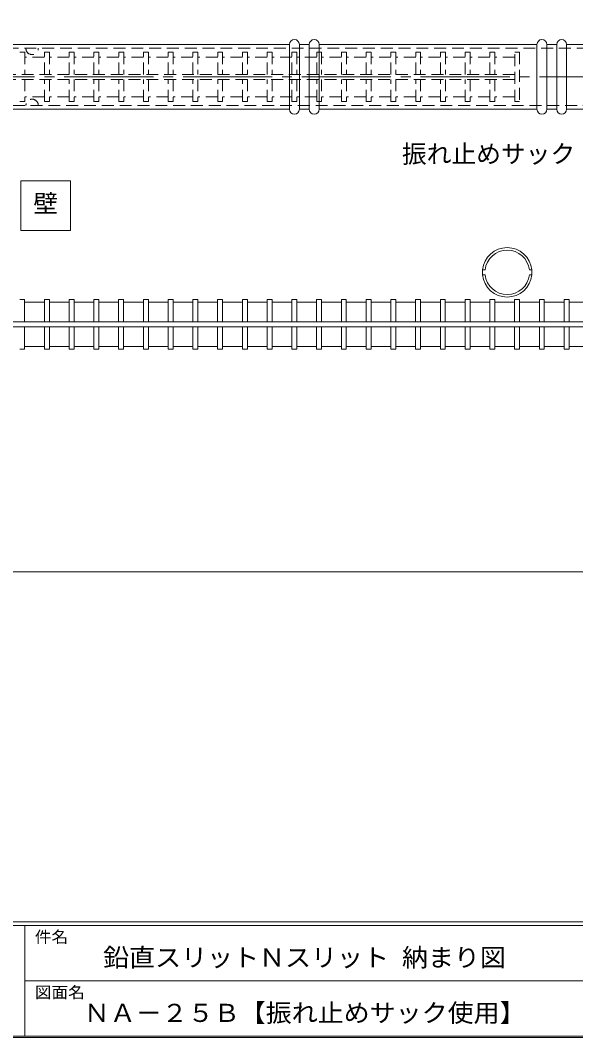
# Model space of a CAD drawing. Units: millimetres at full size, sheet at 1:2; details may follow other scales. Extents: x -891 to 891, y -194 to 194.
# Drawn here: x -541.8 to -429.6, y -193.9 to 11.7 of the extents above; entities that cross this region are included whole.
import ezdxf
from ezdxf.enums import TextEntityAlignment as Align

# ---------------------------------------------------------------- set-up
doc = ezdxf.new("R2010")
doc.units = ezdxf.units.MM
doc.header["$LTSCALE"] = 2
doc.linetypes.add('CHAIN2', pattern=[12, 9, -1, 1, -1])
doc.linetypes.add('DASHED1', pattern=[1.8, 1.2, -0.6])
doc.layers.add('0-0_', color=7, linetype='Continuous', lineweight=9)
doc.layers.add('1-0_', color=5, linetype='Continuous', lineweight=9)
doc.styles.add('ＭＳ ゴシック', font='')
doc.styles.get('ＭＳ ゴシック').set_extended_font_data('MS Gothic')

msp = doc.modelspace()

# ---------------------------------------------------------------- linework, layer by layer
at = {"layer": '0-0_'}
for p, q in [((-330.84, -170.52), (-890.84, -170.52)), ((-330.84, -171.22), (-890.84, -171.22)), ((-540.84, -171.22), (-540.84, -193.62)), ((-372.84, -182.42), (-540.84, -182.42)), ((-891.12, -193.9), (-330.56, -193.9))]:
    msp.add_line(p, q, dxfattribs=at)
msp.add_lwpolyline([(-330.84, 194.18), (-330.84, -193.62), (-890.84, -193.62)], dxfattribs=at)
at = {"layer": '1-0_', "color": 2}
for p, q in [((-487.39, 6.83), (-690.89, 6.83)), ((-487.39, -6.27), (-487.39, 6.83)), ((-485.39, -6.27), (-485.39, 6.83)), ((-483.39, 6.83), (-485.39, 6.83)), ((-483.39, -6.27), (-483.39, 6.83)), ((-437.39, 6.83), (-481.39, 6.83)), ((-481.39, -6.27), (-481.39, 6.83)), ((-437.39, -6.27), (-437.39, 6.83)), ((-435.39, -6.27), (-435.39, 6.83)), ((-433.39, 6.83), (-435.39, 6.83)), ((-433.39, -6.27), (-433.39, 6.83)), ((-390.94, 6.83), (-431.39, 6.83)), ((-431.39, -6.27), (-431.39, 6.83)), ((-690.89, -6.27), (-487.39, -6.27)), ((-485.39, -6.27), (-483.39, -6.27)), ((-481.39, -6.27), (-437.39, -6.27)), ((-435.39, -6.27), (-433.39, -6.27)), ((-431.39, -6.27), (-390.94, -6.27))]:
    msp.add_line(p, q, dxfattribs=at)
at = {"layer": '1-0_', "color": 2, "linetype": 'DASHED1'}
for p, q in [((-390.94, 6.08), (-690.89, 6.08)), ((-690.89, -5.52), (-390.94, -5.52))]:
    msp.add_line(p, q, dxfattribs=at)
at = {"layer": '1-0_', "color": 4, "linetype": 'DASHED1'}
for p, q in [((-536.89, 4.28), (-540.89, 4.28)), ((-531.89, 4.28), (-535.89, 4.28)), ((-526.89, 4.28), (-530.89, 4.28)), ((-521.89, 4.28), (-525.89, 4.28)), ((-516.89, 4.28), (-520.89, 4.28)), ((-511.89, 4.28), (-515.89, 4.28)), ((-506.89, 4.28), (-510.89, 4.28)), ((-501.89, 4.28), (-505.89, 4.28)), ((-496.89, 4.28), (-500.89, 4.28)), ((-491.89, 4.28), (-495.89, 4.28)), ((-486.89, 4.28), (-490.89, 4.28)), ((-481.89, 4.28), (-485.89, 4.28)), ((-476.89, 4.28), (-480.89, 4.28)), ((-471.89, 4.28), (-475.89, 4.28)), ((-466.89, 4.28), (-470.89, 4.28)), ((-461.89, 4.28), (-465.89, 4.28)), ((-456.89, 4.28), (-460.89, 4.28)), ((-451.89, 4.28), (-455.89, 4.28)), ((-446.89, 4.28), (-450.89, 4.28)), ((-441.89, 4.28), (-445.89, 4.28)), ((-441.89, 0.78), (-690.89, 0.78)), ((-441.89, -0.22), (-690.89, -0.22)), ((-536.89, -3.72), (-540.89, -3.72)), ((-531.89, -3.72), (-535.89, -3.72)), ((-526.89, -3.72), (-530.89, -3.72)), ((-521.89, -3.72), (-525.89, -3.72)), ((-516.89, -3.72), (-520.89, -3.72)), ((-511.89, -3.72), (-515.89, -3.72)), ((-506.89, -3.72), (-510.89, -3.72)), ((-501.89, -3.72), (-505.89, -3.72)), ((-496.89, -3.72), (-500.89, -3.72)), ((-491.89, -3.72), (-495.89, -3.72)), ((-486.89, -3.72), (-490.89, -3.72)), ((-481.89, -3.72), (-485.89, -3.72)), ((-476.89, -3.72), (-480.89, -3.72)), ((-471.89, -3.72), (-475.89, -3.72)), ((-466.89, -3.72), (-470.89, -3.72)), ((-461.89, -3.72), (-465.89, -3.72)), ((-456.89, -3.72), (-460.89, -3.72)), ((-451.89, -3.72), (-455.89, -3.72)), ((-446.89, -3.72), (-450.89, -3.72)), ((-441.89, -3.72), (-445.89, -3.72))]:
    msp.add_line(p, q, dxfattribs=at)
at = {"layer": '1-0_', "linetype": 'DASHED1'}
for p, q in [((-536.89, 0.78), (-536.89, 5.28)), ((-531.89, 0.78), (-531.89, 5.28)), ((-526.89, 0.78), (-526.89, 5.28)), ((-521.89, 0.78), (-521.89, 5.28)), ((-516.89, 0.78), (-516.89, 5.28)), ((-511.89, 0.78), (-511.89, 5.28)), ((-506.89, 0.78), (-506.89, 5.28)), ((-501.89, 0.78), (-501.89, 5.28)), ((-496.89, 0.78), (-496.89, 5.28)), ((-491.89, 0.78), (-491.89, 5.28)), ((-486.89, 0.78), (-486.89, 5.28)), ((-481.89, 0.78), (-481.89, 5.28)), ((-476.89, 0.78), (-476.89, 5.28)), ((-471.89, 5.28), (-470.89, 5.28)), ((-471.89, 0.78), (-471.89, 5.28)), ((-470.89, 5.28), (-470.89, 0.78)), ((-466.89, 5.28), (-465.89, 5.28)), ((-466.89, 0.78), (-466.89, 5.28)), ((-465.89, 5.28), (-465.89, 0.78)), ((-461.89, 0.78), (-461.89, 5.28)), ((-456.89, 0.78), (-456.89, 5.28)), ((-451.89, 0.78), (-451.89, 5.28)), ((-446.89, 0.78), (-446.89, 5.28)), ((-441.89, -4.72), (-441.89, 5.28)), ((-540.89, -0.22), (-540.89, -4.72)), ((-536.89, -4.72), (-536.89, -0.22)), ((-535.89, -0.22), (-535.89, -4.72)), ((-531.89, -4.72), (-531.89, -0.22)), ((-530.89, -0.22), (-530.89, -4.72)), ((-526.89, -4.72), (-526.89, -0.22)), ((-525.89, -0.22), (-525.89, -4.72)), ((-521.89, -4.72), (-521.89, -0.22)), ((-520.89, -0.22), (-520.89, -4.72)), ((-516.89, -4.72), (-516.89, -0.22)), ((-515.89, -0.22), (-515.89, -4.72)), ((-511.89, -4.72), (-511.89, -0.22)), ((-510.89, -0.22), (-510.89, -4.72)), ((-506.89, -4.72), (-506.89, -0.22)), ((-505.89, -0.22), (-505.89, -4.72)), ((-501.89, -4.72), (-501.89, -0.22)), ((-500.89, -0.22), (-500.89, -4.72)), ((-496.89, -4.72), (-496.89, -0.22)), ((-495.89, -0.22), (-495.89, -4.72)), ((-491.89, -4.72), (-491.89, -0.22)), ((-490.89, -0.22), (-490.89, -4.72)), ((-486.89, -4.72), (-486.89, -0.22)), ((-485.89, -0.22), (-485.89, -4.72)), ((-481.89, -4.72), (-481.89, -0.22)), ((-480.89, -0.22), (-480.89, -4.72)), ((-476.89, -4.72), (-476.89, -0.22)), ((-475.89, -0.22), (-475.89, -4.72)), ((-471.89, -4.72), (-471.89, -0.22)), ((-470.89, -0.22), (-470.89, -4.72)), ((-466.89, -4.72), (-466.89, -0.22)), ((-465.89, -0.22), (-465.89, -4.72)), ((-461.89, -4.72), (-461.89, -0.22)), ((-460.89, -0.22), (-460.89, -4.72)), ((-456.89, -4.72), (-456.89, -0.22)), ((-455.89, -0.22), (-455.89, -4.72)), ((-451.89, -4.72), (-451.89, -0.22)), ((-450.89, -0.22), (-450.89, -4.72)), ((-446.89, -4.72), (-446.89, -0.22)), ((-445.89, -0.22), (-445.89, -4.72)), ((-540.89, -4.72), (-541.89, -4.72)), ((-535.89, -4.72), (-536.89, -4.72)), ((-530.89, -4.72), (-531.89, -4.72)), ((-525.89, -4.72), (-526.89, -4.72)), ((-520.89, -4.72), (-521.89, -4.72)), ((-515.89, -4.72), (-516.89, -4.72)), ((-510.89, -4.72), (-511.89, -4.72)), ((-505.89, -4.72), (-506.89, -4.72)), ((-500.89, -4.72), (-501.89, -4.72)), ((-495.89, -4.72), (-496.89, -4.72)), ((-490.89, -4.72), (-491.89, -4.72)), ((-485.89, -4.72), (-486.89, -4.72)), ((-480.89, -4.72), (-481.89, -4.72)), ((-475.89, -4.72), (-476.89, -4.72)), ((-470.89, -4.72), (-471.89, -4.72)), ((-465.89, -4.72), (-466.89, -4.72)), ((-460.89, -4.72), (-461.89, -4.72)), ((-455.89, -4.72), (-456.89, -4.72)), ((-450.89, -4.72), (-451.89, -4.72)), ((-445.89, -4.72), (-446.89, -4.72)), ((-440.89, -4.72), (-441.89, -4.72))]:
    msp.add_line(p, q, dxfattribs=at)
at = {"layer": '1-0_', "color": 6, "linetype": 'CHAIN2'}
msp.add_line((-820.89, 0.28), (-379.39, 0.28), dxfattribs=at)
at = {"layer": '1-0_', "color": 3}
for p, q in [((-448.367, -38.72), (-447.862, -38.72)), ((-438.413, -38.72), (-438.918, -38.72)), ((-448.367, -39.72), (-447.862, -39.72)), ((-438.413, -39.72), (-438.918, -39.72))]:
    msp.add_line(p, q, dxfattribs=at)
at = {"layer": '1-0_'}
for p, q in [((-541.902, -44.72), (-540.902, -44.72)), ((-540.902, -44.72), (-540.902, -49.22)), ((-536.902, -44.72), (-535.902, -44.72)), ((-536.902, -44.72), (-536.902, -49.22)), ((-535.902, -44.72), (-535.902, -49.22)), ((-531.903, -44.72), (-530.902, -44.72)), ((-531.903, -44.72), (-531.903, -49.22)), ((-530.902, -44.72), (-530.902, -49.22)), ((-526.902, -44.72), (-525.902, -44.72)), ((-526.902, -44.72), (-526.902, -49.22)), ((-525.902, -44.72), (-525.902, -49.22)), ((-521.902, -44.72), (-520.903, -44.72)), ((-521.902, -44.72), (-521.902, -49.22)), ((-520.903, -44.72), (-520.903, -49.22)), ((-516.903, -44.72), (-515.903, -44.72)), ((-516.903, -44.72), (-516.903, -49.22)), ((-515.903, -44.72), (-515.903, -49.22)), ((-511.903, -44.72), (-510.903, -44.72)), ((-511.903, -44.72), (-511.903, -49.22)), ((-510.903, -44.72), (-510.903, -49.22)), ((-506.903, -44.72), (-505.903, -44.72)), ((-506.903, -44.72), (-506.903, -49.22)), ((-505.903, -44.72), (-505.903, -49.22)), ((-501.903, -44.72), (-500.903, -44.72)), ((-501.903, -44.72), (-501.903, -49.22)), ((-500.903, -44.72), (-500.903, -49.22)), ((-496.903, -44.72), (-495.902, -44.72)), ((-496.903, -44.72), (-496.903, -49.22)), ((-495.902, -44.72), (-495.902, -49.22)), ((-491.902, -44.72), (-491.902, -49.22)), ((-491.902, -44.72), (-490.902, -44.72)), ((-490.902, -44.72), (-490.902, -49.22)), ((-486.902, -44.72), (-486.902, -49.22)), ((-486.902, -44.72), (-485.903, -44.72)), ((-485.903, -44.72), (-485.903, -49.22)), ((-481.903, -44.72), (-480.903, -44.72)), ((-481.903, -44.72), (-481.903, -49.22)), ((-480.903, -44.72), (-480.903, -49.22)), ((-476.903, -44.72), (-475.903, -44.72)), ((-476.903, -44.72), (-476.903, -49.22)), ((-475.903, -44.72), (-475.903, -49.22)), ((-471.903, -44.72), (-470.903, -44.72)), ((-471.903, -44.72), (-471.903, -49.22)), ((-470.903, -44.72), (-470.903, -49.22)), ((-466.903, -44.72), (-465.903, -44.72)), ((-466.903, -44.72), (-466.903, -49.22)), ((-465.903, -44.72), (-465.903, -49.22)), ((-461.903, -44.72), (-461.903, -49.22)), ((-461.903, -44.72), (-460.903, -44.72)), ((-460.903, -44.72), (-460.903, -49.22)), ((-456.903, -44.72), (-456.903, -49.22)), ((-456.903, -44.72), (-455.903, -44.72)), ((-455.903, -44.72), (-455.903, -49.22)), ((-451.903, -44.72), (-450.903, -44.72)), ((-451.903, -44.72), (-451.903, -49.22)), ((-450.903, -44.72), (-450.903, -49.22)), ((-446.903, -44.72), (-445.903, -44.72)), ((-446.903, -44.72), (-446.903, -49.22)), ((-445.903, -44.72), (-445.903, -49.22)), ((-441.903, -44.72), (-441.903, -49.22)), ((-441.903, -44.72), (-440.903, -44.72)), ((-440.903, -44.72), (-440.903, -49.22)), ((-436.903, -44.72), (-436.903, -49.22)), ((-436.903, -44.72), (-435.903, -44.72)), ((-435.903, -44.72), (-435.903, -49.22)), ((-431.903, -44.72), (-430.903, -44.72)), ((-431.903, -44.72), (-431.903, -49.22)), ((-430.903, -44.72), (-430.903, -49.22)), ((-653.39, -49.22), (-384.39, -49.22)), ((-653.39, -50.22), (-384.39, -50.22)), ((-540.902, -54.72), (-540.902, -50.22)), ((-536.902, -54.72), (-536.902, -50.22)), ((-535.902, -54.72), (-535.902, -50.22)), ((-531.903, -54.72), (-531.903, -50.22)), ((-530.902, -54.72), (-530.902, -50.22)), ((-526.902, -54.72), (-526.902, -50.22)), ((-525.902, -54.72), (-525.902, -50.22)), ((-521.902, -54.72), (-521.902, -50.22)), ((-520.903, -54.72), (-520.903, -50.22)), ((-516.903, -54.72), (-516.903, -50.22)), ((-515.903, -54.72), (-515.903, -50.22)), ((-511.903, -54.72), (-511.903, -50.22)), ((-510.903, -54.72), (-510.903, -50.22)), ((-506.903, -54.72), (-506.903, -50.22)), ((-505.903, -54.72), (-505.903, -50.22)), ((-501.903, -54.72), (-501.903, -50.22)), ((-500.903, -54.72), (-500.903, -50.22)), ((-496.903, -54.72), (-496.903, -50.22)), ((-495.902, -54.72), (-495.902, -50.22)), ((-491.902, -54.72), (-491.902, -50.22)), ((-490.902, -54.72), (-490.902, -50.22)), ((-486.902, -54.72), (-486.902, -50.22)), ((-485.903, -54.72), (-485.903, -50.22)), ((-481.903, -54.72), (-481.903, -50.22)), ((-480.903, -54.72), (-480.903, -50.22)), ((-476.903, -54.72), (-476.903, -50.22)), ((-475.903, -54.72), (-475.903, -50.22)), ((-471.903, -54.72), (-471.903, -50.22)), ((-470.903, -54.72), (-470.903, -50.22)), ((-466.903, -54.72), (-466.903, -50.22)), ((-465.903, -54.72), (-465.903, -50.22)), ((-461.903, -54.72), (-461.903, -50.22)), ((-460.903, -54.72), (-460.903, -50.22)), ((-456.903, -54.72), (-456.903, -50.22)), ((-455.903, -54.72), (-455.903, -50.22)), ((-451.903, -54.72), (-451.903, -50.22)), ((-450.903, -54.72), (-450.903, -50.22)), ((-446.903, -54.72), (-446.903, -50.22)), ((-445.903, -54.72), (-445.903, -50.22)), ((-441.903, -54.72), (-441.903, -50.22)), ((-440.903, -54.72), (-440.903, -50.22)), ((-436.903, -54.72), (-436.903, -50.22)), ((-435.903, -54.72), (-435.903, -50.22)), ((-431.903, -54.72), (-431.903, -50.22)), ((-430.903, -54.72), (-430.903, -50.22)), ((-540.902, -54.72), (-541.902, -54.72)), ((-535.902, -54.72), (-536.902, -54.72)), ((-530.902, -54.72), (-531.903, -54.72)), ((-525.902, -54.72), (-526.902, -54.72)), ((-520.903, -54.72), (-521.902, -54.72)), ((-515.903, -54.72), (-516.903, -54.72)), ((-510.903, -54.72), (-511.903, -54.72)), ((-505.903, -54.72), (-506.903, -54.72)), ((-500.903, -54.72), (-501.903, -54.72)), ((-495.902, -54.72), (-496.903, -54.72)), ((-490.902, -54.72), (-491.902, -54.72)), ((-485.903, -54.72), (-486.902, -54.72)), ((-480.903, -54.72), (-481.903, -54.72)), ((-475.903, -54.72), (-476.903, -54.72)), ((-470.903, -54.72), (-471.903, -54.72)), ((-465.903, -54.72), (-466.903, -54.72)), ((-460.903, -54.72), (-461.903, -54.72)), ((-455.903, -54.72), (-456.903, -54.72)), ((-450.903, -54.72), (-451.903, -54.72)), ((-445.903, -54.72), (-446.903, -54.72)), ((-440.903, -54.72), (-441.903, -54.72)), ((-435.903, -54.72), (-436.903, -54.72)), ((-430.903, -54.72), (-431.903, -54.72))]:
    msp.add_line(p, q, dxfattribs=at)
at = {"layer": '1-0_', "color": 4}
for p, q in [((-540.902, -45.22), (-536.902, -45.22)), ((-535.902, -45.22), (-531.903, -45.22)), ((-530.902, -45.22), (-526.902, -45.22)), ((-525.902, -45.22), (-521.902, -45.22)), ((-520.903, -45.22), (-516.903, -45.22)), ((-515.903, -45.22), (-511.903, -45.22)), ((-510.903, -45.22), (-506.903, -45.22)), ((-505.903, -45.22), (-501.903, -45.22)), ((-500.903, -45.22), (-496.903, -45.22)), ((-495.902, -45.22), (-491.902, -45.22)), ((-490.902, -45.22), (-486.902, -45.22)), ((-485.903, -45.22), (-481.903, -45.22)), ((-480.903, -45.22), (-476.903, -45.22)), ((-475.903, -45.22), (-471.903, -45.22)), ((-470.903, -45.22), (-466.903, -45.22)), ((-465.903, -45.22), (-461.903, -45.22)), ((-460.903, -45.22), (-456.903, -45.22)), ((-455.903, -45.22), (-451.903, -45.22)), ((-450.903, -45.22), (-446.903, -45.22)), ((-445.903, -45.22), (-441.903, -45.22)), ((-440.903, -45.22), (-436.903, -45.22)), ((-435.903, -45.22), (-431.903, -45.22)), ((-430.903, -45.22), (-426.903, -45.22)), ((-540.902, -54.22), (-536.902, -54.22)), ((-535.902, -54.22), (-531.903, -54.22)), ((-530.902, -54.22), (-526.902, -54.22)), ((-525.902, -54.22), (-521.902, -54.22)), ((-520.903, -54.22), (-516.903, -54.22)), ((-515.903, -54.22), (-511.903, -54.22)), ((-510.903, -54.22), (-506.903, -54.22)), ((-505.903, -54.22), (-501.903, -54.22)), ((-500.903, -54.22), (-496.903, -54.22)), ((-495.902, -54.22), (-491.902, -54.22)), ((-490.902, -54.22), (-486.902, -54.22)), ((-485.903, -54.22), (-481.903, -54.22)), ((-480.903, -54.22), (-476.903, -54.22)), ((-475.903, -54.22), (-471.903, -54.22)), ((-470.903, -54.22), (-466.903, -54.22)), ((-465.903, -54.22), (-461.903, -54.22)), ((-460.903, -54.22), (-456.903, -54.22)), ((-455.903, -54.22), (-451.903, -54.22)), ((-450.903, -54.22), (-446.903, -54.22)), ((-445.903, -54.22), (-441.903, -54.22)), ((-440.903, -54.22), (-436.903, -54.22)), ((-435.903, -54.22), (-431.903, -54.22)), ((-430.903, -54.22), (-426.903, -54.22))]:
    msp.add_line(p, q, dxfattribs=at)
at = {"layer": '1-0_', "color": 7}
msp.add_line((-359.89, -99.72), (-690.89, -99.72), dxfattribs=at)
at = {"layer": '1-0_', "linetype": 'DASHED1'}
for points in [[(-541.89, 5.28), (-540.89, 5.28), (-540.89, 0.78)], [(-536.89, 5.28), (-535.89, 5.28), (-535.89, 0.78)], [(-531.89, 5.28), (-530.89, 5.28), (-530.89, 0.78)], [(-526.89, 5.28), (-525.89, 5.28), (-525.89, 0.78)], [(-521.89, 5.28), (-520.89, 5.28), (-520.89, 0.78)], [(-516.89, 5.28), (-515.89, 5.28), (-515.89, 0.78)], [(-511.89, 5.28), (-510.89, 5.28), (-510.89, 0.78)], [(-506.89, 5.28), (-505.89, 5.28), (-505.89, 0.78)], [(-501.89, 5.28), (-500.89, 5.28), (-500.89, 0.78)], [(-496.89, 5.28), (-495.89, 5.28), (-495.89, 0.78)], [(-491.89, 5.28), (-490.89, 5.28), (-490.89, 0.78)], [(-486.89, 5.28), (-485.89, 5.28), (-485.89, 0.78)], [(-481.89, 5.28), (-480.89, 5.28), (-480.89, 0.78)], [(-476.89, 5.28), (-475.89, 5.28), (-475.89, 0.78)], [(-461.89, 5.28), (-460.89, 5.28), (-460.89, 0.78)], [(-456.89, 5.28), (-455.89, 5.28), (-455.89, 0.78)], [(-451.89, 5.28), (-450.89, 5.28), (-450.89, 0.78)], [(-446.89, 5.28), (-445.89, 5.28), (-445.89, 0.78)], [(-441.89, 5.28), (-440.89, 5.28), (-440.89, -4.72)]]:
    msp.add_lwpolyline(points, dxfattribs=at)
at = {"layer": '1-0_', "color": 7}
msp.add_lwpolyline([(-541.64, -30.745), (-531.64, -30.745), (-531.64, -20.745), (-541.64, -20.745)], close=True, dxfattribs=at)
at = {"layer": '1-0_', "color": 2}
for centre, start, end in [((-486.39, 6.83), 90, 180), ((-486.39, 6.83), 0, 90), ((-482.39, 6.83), 90, 180), ((-482.39, 6.83), 0, 90), ((-436.39, 6.83), 90, 180), ((-436.39, 6.83), 0, 90), ((-432.39, 6.83), 90, 180), ((-432.39, 6.83), 0, 90), ((-486.39, -6.27), 180, 270), ((-486.39, -6.27), 270, 0), ((-482.39, -6.27), 180, 270), ((-482.39, -6.27), 270, 0), ((-436.39, -6.27), 180, 270), ((-436.39, -6.27), 270, 0), ((-432.39, -6.27), 180, 270), ((-432.39, -6.27), 270, 0)]:
    msp.add_arc(centre, 1, start, end, dxfattribs=at)
at = {"layer": '1-0_', "color": 2, "linetype": 'DASHED1'}
for centre, start, end in [((-539.39, 6.03), 177.70756, 2.29244), ((-539.39, -5.47), 357.70756, 182.29244)]:
    msp.add_arc(centre, 1.25, start, end, dxfattribs=at)
at = {"layer": '1-0_', "color": 4}
for start, end in [(5.73921, 174.2608), (185.73921, 354.2608)]:
    msp.add_arc((-443.39, -39.22), 5, start, end, dxfattribs=at)
at = {"layer": '1-0_', "color": 3}
for centre, radius, start, end in [((-443.39, -39.22), 4.5, 6.37938, 173.62061), ((-442.89, -39.22), 5.5, 174.78407, 185.21593), ((-443.89, -39.22), 5.5, 354.78407, 5.21593), ((-443.39, -39.22), 4.5, 186.37939, 353.62061)]:
    msp.add_arc(centre, radius, start, end, dxfattribs=at)

# ---------------------------------------------------------------- texts
at = {"layer": '0-0_', "style": 'ＭＳ ゴシック', "width": 1.05}
for s, p in [('件名', (-538.84, -175.42)), ('図面名', (-538.84, -186.62))]:
    msp.add_text(s, height=2.346, dxfattribs=at).set_placement(p, align=Align.BOTTOM_LEFT)
at = {"layer": '0-0_', "color": 2, "style": 'ＭＳ ゴシック', "width": 1.05}
for s, p in [('鉛直スリットＮスリット 納まり図', (-525.04, -180.63)), ('ＮＡ－２５Ｂ【振れ止めサック使用】', (-528.94, -191.83))]:
    msp.add_text(s, height=3.666, dxfattribs=at).set_placement(p, align=Align.BOTTOM_LEFT)
at = {"layer": '1-0_', "color": 7, "style": 'ＭＳ ゴシック'}
for s, p in [('振れ止めサック', (-464.665, -18.21)), ('壁', (-539.14, -28.245))]:
    msp.add_text(s, height=3.666, dxfattribs=at).set_placement(p, align=Align.BOTTOM_LEFT)

doc.saveas('drawing.dxf')
